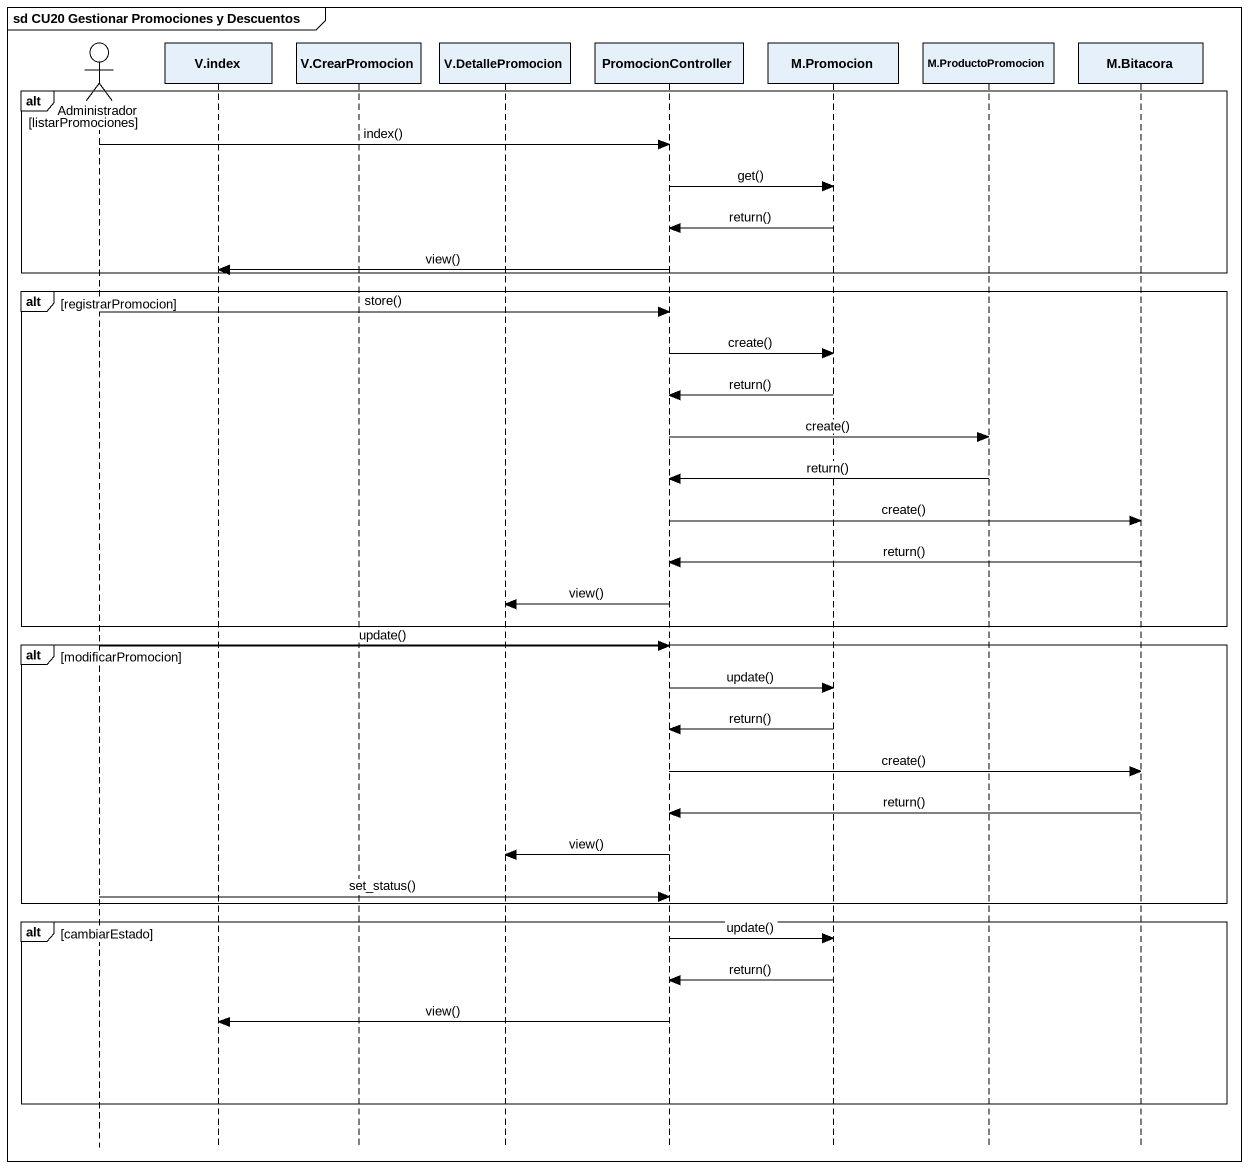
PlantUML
@startuml
mainframe sd CU20 Gestionar Promociones y Descuentos
hide footbox
actor Administrador
participant "V.index" as V_index
participant "V.CrearPromocion" as V_CrearPromocion
participant "V.DetallePromocion" as V_DetallePromocion
participant PromocionController
participant "M.Promocion" as M_Promocion
participant "M.ProductoPromocion" as M_ProductoPromocion
participant "M.Bitacora" as M_Bitacora

alt listarPromociones
  Administrador -> PromocionController : index()
  PromocionController -> M_Promocion : get()
  M_Promocion -> PromocionController : return()
  PromocionController -> V_index : view()
end
alt registrarPromocion
  Administrador -> PromocionController : store()
  PromocionController -> M_Promocion : create()
  M_Promocion -> PromocionController : return()
  PromocionController -> M_ProductoPromocion : create()
  M_ProductoPromocion -> PromocionController : return()
  PromocionController -> M_Bitacora : create()
  M_Bitacora -> PromocionController : return()
  PromocionController -> V_DetallePromocion : view()
end
alt modificarPromocion
  Administrador -> PromocionController : update()
  PromocionController -> M_Promocion : update()
  M_Promocion -> PromocionController : return()
  PromocionController -> M_Bitacora : create()
  M_Bitacora -> PromocionController : return()
  PromocionController -> V_DetallePromocion : view()
  Administrador -> PromocionController : set_status()
end
alt cambiarEstado
  PromocionController -> M_Promocion : update()
  M_Promocion -> PromocionController : return()
  PromocionController -> V_index : view()
end
@enduml
